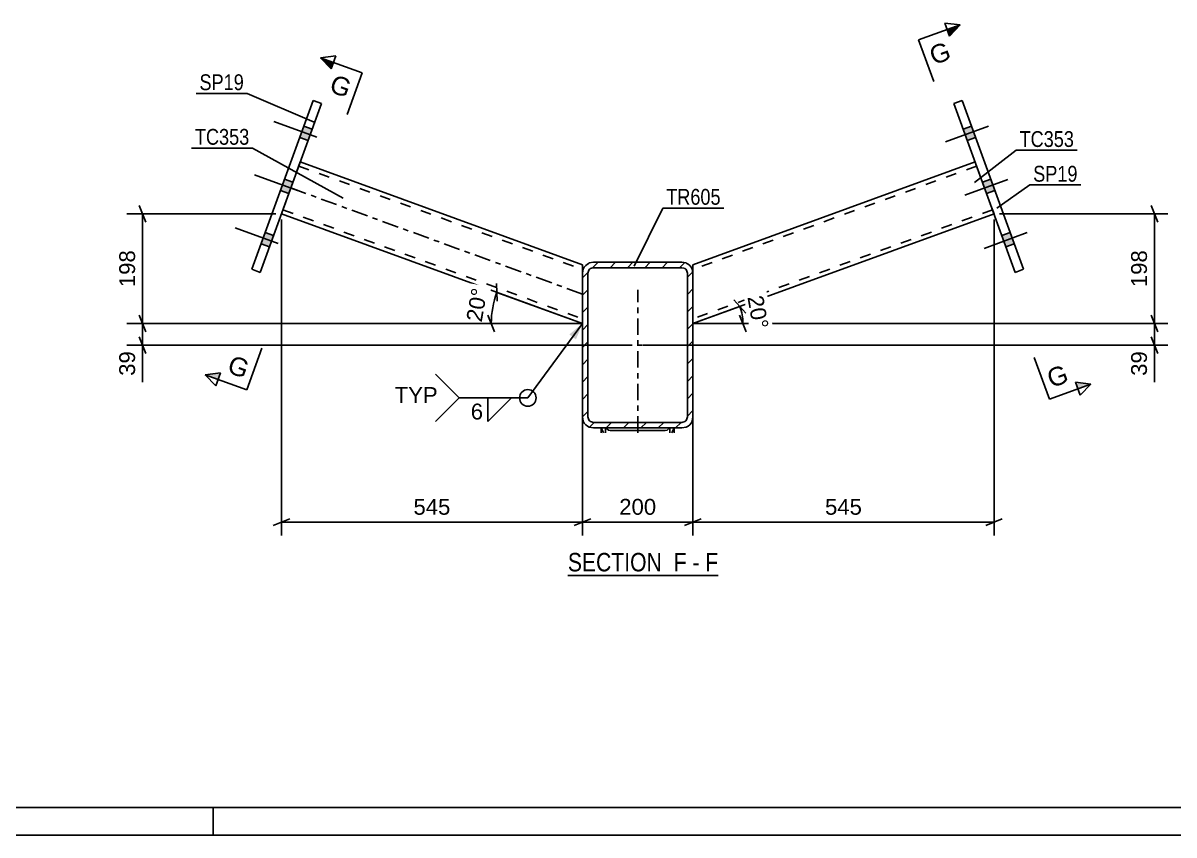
# Model space of a CAD drawing. Header units: millimetres. Extents: x -54 to 787, y -426 to 168.
# Drawn here: x 122.2 to 330.6, y -426 to -279 of the extents above; entities that cross this region are included whole.
import ezdxf

# ---------------------------------------------------------------- set-up
doc = ezdxf.new("R2010")
doc.units = ezdxf.units.MM
doc.linetypes.add('DXK_LINE_DOT2', pattern=[3.9198, 1.9599, -1.9599])
doc.linetypes.add('DXK_LINE_DOT3', pattern=[5.9187, 2.979, -0.9799, 0.9799, -0.9799])
doc.styles.add('Arial', font='ARIAL.TTF', dxfattribs={"height": 0.2})
doc.styles.add('Arial Narrow', font='ARIALN.TTF', dxfattribs={"height": 0.2})

# ---------------------------------------------------------------- blocks, each defined once
blk = doc.blocks.new('Unknown-761549023-1135')
at = {"color": 5, "linetype": 'Continuous'}
for p, q in [((-49.33, -420.97), (781.67, -420.97)), ((156.67, -425.97), (156.67, -420.97)), ((-54.33, -425.97), (786.67, -425.97))]:
    blk.add_line(p, q, dxfattribs=at)
blk = doc.blocks.new('Unknown-761549023-17 - 5801')
at = {"color": 6, "linetype": 'Continuous'}
blk.add_line((220.85, -379.01), (248.07, -379.01), dxfattribs=at)
at = {"color": 0, "linetype": 'Continuous'}
for points in [[(238.96, -378.26), (238.96, -374.76), (220.85, -374.76), (220.85, -378.26)], [(242.35, -378.26), (242.35, -374.76), (240.01, -374.76), (240.01, -378.26)], [(244.68, -378.26), (244.68, -374.76), (243.4, -374.76), (243.4, -378.26)], [(248.07, -378.26), (248.07, -374.76), (245.73, -374.76), (245.73, -378.26)]]:
    blk.add_wipeout(points, dxfattribs=at)
at = {"color": 7, "linetype": 'Continuous', "style": 'Arial Narrow'}
for s, p in [('SECTION ', (220.85, -378.26)), ('F', (240.01, -378.26)), ('F', (245.73, -378.26)), ('-', (243.4, -378.26))]:
    blk.add_text(s, height=3.34, dxfattribs=at).set_placement(p)
blk = doc.blocks.new('Part-761549023-5859 - 5801')
at = {"color": 2, "linetype": 'Continuous'}
for p, q in [((174.75, -293.05), (163.64, -323.59)), ((165.14, -324.14), (176.26, -293.6)), ((176.26, -293.6), (174.75, -293.05)), ((163.64, -323.59), (165.14, -324.14))]:
    blk.add_line(p, q, dxfattribs=at)
blk = doc.blocks.new('Bolt-761549023-5811 - 5801')
at = {"linetype": 'Continuous'}
for points in [[(294.65, -299.72), (293.9, -297.66), (292.4, -298.2), (293.15, -300.27)], [(294.65, -299.72), (293.9, -297.66), (292.4, -298.2), (293.15, -300.27)], [(294.65, -299.72), (293.9, -297.66), (292.4, -298.2), (293.15, -300.27)], [(298.16, -309.35), (297.41, -307.29), (295.9, -307.83), (296.66, -309.9)], [(298.16, -309.35), (297.41, -307.29), (295.9, -307.83), (296.66, -309.9)], [(301.67, -318.99), (300.91, -316.92), (299.41, -317.47), (300.16, -319.53)], [(301.67, -318.99), (300.91, -316.92), (299.41, -317.47), (300.16, -319.53)], [(301.67, -318.99), (300.91, -316.92), (299.41, -317.47), (300.16, -319.53)]]:
    blk.add_hatch(color=1, dxfattribs=at).paths.add_polyline_path(points)
at = {"color": 1, "linetype": 'Continuous'}
for p, q in [((297, -297.7), (289.2, -300.54)), ((297, -297.7), (289.2, -300.54)), ((297, -297.7), (289.2, -300.54)), ((293.9, -297.66), (292.4, -298.2)), ((293.9, -297.66), (292.4, -298.2)), ((293.9, -297.66), (292.4, -298.2)), ((294.65, -299.72), (293.15, -300.27)), ((294.65, -299.72), (293.15, -300.27)), ((294.65, -299.72), (293.15, -300.27)), ((300.51, -307.33), (292.71, -310.17)), ((300.51, -307.33), (292.71, -310.17)), ((297.41, -307.29), (295.9, -307.83)), ((297.41, -307.29), (295.9, -307.83)), ((298.16, -309.35), (296.66, -309.9)), ((298.16, -309.35), (296.66, -309.9)), ((304.02, -316.96), (296.22, -319.8)), ((304.02, -316.96), (296.22, -319.8)), ((304.02, -316.96), (296.22, -319.8)), ((300.91, -316.92), (299.41, -317.47)), ((300.91, -316.92), (299.41, -317.47)), ((300.91, -316.92), (299.41, -317.47)), ((301.67, -318.99), (300.16, -319.53)), ((301.67, -318.99), (300.16, -319.53)), ((301.67, -318.99), (300.16, -319.53))]:
    blk.add_line(p, q, dxfattribs=at)
blk = doc.blocks.new('Part-761549023-5825 - 5801')
at = {"color": 2, "linetype": 'Continuous'}
for p, q in [((292.23, -293.05), (290.72, -293.6)), ((290.72, -293.6), (301.84, -324.14)), ((303.34, -323.59), (292.23, -293.05)), ((301.84, -324.14), (303.34, -323.59))]:
    blk.add_line(p, q, dxfattribs=at)
blk = doc.blocks.new('Bolt-761549023-5840 - 5801')
at = {"linetype": 'Continuous'}
for points in [[(173.83, -300.27), (174.58, -298.2), (173.08, -297.66), (172.32, -299.72)], [(173.83, -300.27), (174.58, -298.2), (173.08, -297.66), (172.32, -299.72)], [(173.83, -300.27), (174.58, -298.2), (173.08, -297.66), (172.32, -299.72)], [(170.32, -309.9), (171.07, -307.83), (169.57, -307.29), (168.82, -309.35)], [(170.32, -309.9), (171.07, -307.83), (169.57, -307.29), (168.82, -309.35)], [(166.82, -319.53), (167.57, -317.47), (166.06, -316.92), (165.31, -318.99)], [(166.82, -319.53), (167.57, -317.47), (166.06, -316.92), (165.31, -318.99)], [(166.82, -319.53), (167.57, -317.47), (166.06, -316.92), (165.31, -318.99)]]:
    blk.add_hatch(color=1, dxfattribs=at).paths.add_polyline_path(points)
at = {"color": 1, "linetype": 'Continuous'}
for p, q in [((175.42, -299.68), (167.63, -296.84)), ((175.42, -299.68), (167.63, -296.84)), ((175.42, -299.68), (167.63, -296.84)), ((174.58, -298.2), (173.08, -297.66)), ((174.58, -298.2), (173.08, -297.66)), ((174.58, -298.2), (173.08, -297.66)), ((173.83, -300.27), (172.32, -299.72)), ((173.83, -300.27), (172.32, -299.72)), ((173.83, -300.27), (172.32, -299.72)), ((171.92, -309.31), (164.12, -306.47)), ((171.92, -309.31), (164.12, -306.47)), ((171.07, -307.83), (169.57, -307.29)), ((171.07, -307.83), (169.57, -307.29)), ((170.32, -309.9), (168.82, -309.35)), ((170.32, -309.9), (168.82, -309.35)), ((168.41, -318.94), (160.61, -316.11)), ((168.41, -318.94), (160.61, -316.11)), ((168.41, -318.94), (160.61, -316.11)), ((167.57, -317.47), (166.06, -316.92)), ((167.57, -317.47), (166.06, -316.92)), ((167.57, -317.47), (166.06, -316.92)), ((166.82, -319.53), (165.31, -318.99)), ((166.82, -319.53), (165.31, -318.99)), ((166.82, -319.53), (165.31, -318.99))]:
    blk.add_line(p, q, dxfattribs=at)
blk = doc.blocks.new('Part-761549023-5904 - 5801')
at = {"linetype": 'Continuous'}
h = blk.add_hatch(dxfattribs=at)
h.set_pattern_fill('', scale=0.7, style=0, pattern_type=0)
h.set_pattern_definition([(45, (223.4893, -350.297), (-1.57154, 1.57154), [])])
h.paths.add_polyline_path([(223.49, -324.3), (223.49, -350.3), (223.64, -351.06), (224.08, -351.71), (224.72, -352.14), (225.49, -352.3), (241.49, -352.3), (242.25, -352.14), (242.9, -351.71), (243.34, -351.06), (243.49, -350.3), (243.49, -324.3), (243.34, -323.53), (242.9, -322.88), (242.25, -322.45), (241.49, -322.3), (225.49, -322.3), (224.72, -322.45), (224.08, -322.88), (223.64, -323.53)])
h.paths.add_polyline_path([(224.78, -323.59), (225.11, -323.37), (225.49, -323.3), (241.49, -323.3), (241.87, -323.37), (242.2, -323.59), (242.41, -323.91), (242.49, -324.3), (242.49, -350.3), (242.41, -350.68), (242.2, -351), (241.87, -351.22), (241.49, -351.3), (225.49, -351.3), (225.11, -351.22), (224.78, -351), (224.57, -350.68), (224.49, -350.3), (224.49, -324.3), (224.57, -323.91)])
at = {"color": 2, "linetype": 'Continuous'}
for p, q in [((225.49, -322.3), (224.72, -322.45)), ((225.49, -322.3), (241.49, -322.3)), ((242.25, -322.45), (241.49, -322.3)), ((223.64, -323.53), (223.49, -324.3)), ((223.49, -350.3), (223.49, -324.3)), ((224.49, -324.3), (224.57, -323.91)), ((224.49, -350.3), (224.49, -324.3)), ((225.11, -323.37), (225.49, -323.3)), ((225.49, -323.3), (241.49, -323.3)), ((241.49, -323.3), (241.87, -323.37)), ((242.41, -323.91), (242.49, -324.3)), ((242.49, -350.3), (242.49, -324.3)), ((243.49, -324.3), (243.34, -323.53)), ((243.49, -350.3), (243.49, -324.3)), ((223.49, -350.3), (223.64, -351.06)), ((224.57, -350.68), (224.49, -350.3)), ((225.49, -351.3), (225.11, -351.22)), ((225.49, -351.3), (241.49, -351.3)), ((241.87, -351.22), (241.49, -351.3)), ((242.49, -350.3), (242.41, -350.68)), ((243.34, -351.06), (243.49, -350.3)), ((224.72, -352.14), (225.49, -352.3)), ((225.49, -352.3), (241.49, -352.3)), ((241.49, -352.3), (242.25, -352.14))]:
    blk.add_line(p, q, dxfattribs=at)
at = {"color": 7, "linetype": 'DXK_LINE_DOT3'}
for p, q in [((233.49, -347.3), (233.49, -327.3)), ((223.49, -337.3), (243.49, -337.3))]:
    blk.add_line(p, q, dxfattribs=at)
at = {"color": 2, "linetype": 'Continuous'}
for centre, radius, start, end in [((225.49, -324.3), 2, 112.5, 157.5), ((241.49, -324.3), 2, 22.5, 67.5), ((225.49, -324.3), 1, 112.5, 157.5), ((241.49, -324.3), 1, 22.5, 67.5), ((225.49, -350.3), 2, 202.5, 247.5), ((225.49, -350.3), 1, 202.5, 247.5), ((241.49, -350.3), 1, 292.5, 337.5), ((241.49, -350.3), 2, 292.5, 337.5)]:
    blk.add_arc(centre, radius, start, end, dxfattribs=at)
blk = doc.blocks.new('Part-761549023-5874 - 5801')
at = {"color": 7, "linetype": 'DXK_LINE_DOT3'}
blk.add_line((233.49, -353.17), (233.49, -345.01), dxfattribs=at)
at = {"color": 2, "linetype": 'Continuous'}
for p, q in [((226.89, -353.17), (226.89, -352.3)), ((226.98, -352.3), (227.01, -352.51)), ((227.01, -352.51), (227.31, -353.17)), ((227.92, -352.44), (227.86, -352.3)), ((228.18, -352.7), (227.92, -352.44)), ((228.49, -352.78), (228.18, -352.7)), ((228.49, -352.78), (238.49, -352.78)), ((238.8, -352.7), (238.49, -352.78)), ((239.05, -352.44), (238.8, -352.7)), ((239.12, -352.3), (239.05, -352.44)), ((239.67, -353.17), (239.97, -352.51)), ((239.97, -352.51), (240, -352.3)), ((240.09, -353.17), (240.09, -352.3))]:
    blk.add_line(p, q, dxfattribs=at)
at = {"color": 7, "linetype": 'DXK_LINE_DOT2'}
for p, q in [((226.89, -352.3), (226.98, -352.3)), ((226.98, -352.3), (227.86, -352.3)), ((227.69, -353.17), (227.69, -352.3)), ((240.09, -352.3), (239.12, -352.3)), ((239.29, -353.17), (239.29, -352.3))]:
    blk.add_line(p, q, dxfattribs=at)
blk = doc.blocks.new('Part-761549023-5893 - 5801')
at = {"color": 2, "linetype": 'Continuous'}
for p, q in [((294.57, -304.17), (243.49, -322.76)), ((297.99, -313.57), (243.49, -333.4)), ((243.49, -322.76), (243.49, -324.3))]:
    blk.add_line(p, q, dxfattribs=at)
at = {"color": 7, "linetype": 'DXK_LINE_DOT2'}
for p, q in [((297.99, -313.57), (294.57, -304.17)), ((294.84, -304.92), (243.49, -323.61)), ((297.72, -312.82), (243.49, -332.55)), ((243.49, -322.76), (243.49, -323.26)), ((243.49, -333.4), (243.49, -324.3))]:
    blk.add_line(p, q, dxfattribs=at)
blk = doc.blocks.new('Part-761549023-5925 - 5801')
at = {"color": 7, "linetype": 'DXK_LINE_DOT2'}
for p, q in [((172.41, -304.17), (168.99, -313.57)), ((172.13, -304.92), (223.49, -323.61)), ((169.26, -312.82), (223.49, -332.55)), ((223.49, -323.26), (223.49, -322.76)), ((223.49, -324.3), (223.49, -333.4))]:
    blk.add_line(p, q, dxfattribs=at)
at = {"color": 2, "linetype": 'Continuous'}
for p, q in [((223.49, -322.76), (172.41, -304.17)), ((168.99, -313.57), (223.49, -333.4)), ((223.49, -322.76), (223.49, -324.3))]:
    blk.add_line(p, q, dxfattribs=at)
at = {"color": 7, "linetype": 'DXK_LINE_DOT3'}
blk.add_line((223.49, -328.08), (170.7, -308.87), dxfattribs=at)
blk = doc.blocks.new('StraightDimension-761549023-16107 - 5801')
at = {"color": 7, "linetype": 'Continuous'}
for p, q in [((297.99, -314.57), (297.99, -371.76)), ((243.49, -334.4), (243.49, -371.76)), ((244.99, -368.76), (241.99, -369.96)), ((296.49, -369.96), (299.49, -368.76)), ((243.49, -369.36), (297.99, -369.36))]:
    blk.add_line(p, q, dxfattribs=at)
at = {"color": 0}
blk.add_wipeout([(274.68, -368.61), (274.68, -364.41), (266.8, -364.41), (266.8, -368.61)], dxfattribs=at)
at = {"color": 3, "style": 'Arial'}
blk.add_text('545', height=2.865, dxfattribs=at).set_placement((267.4, -368.01))
blk = doc.blocks.new('AngleDimension-761549023-16372 - 5801')
at = {"color": 7, "linetype": 'Continuous'}
for p, q in [((207.94, -326.15), (208.04, -329.38)), ((207.99, -327.76), (223.49, -333.4)), ((207.59, -334.9), (206.39, -331.9)), ((222.49, -333.4), (206.99, -333.4)), ((206.99, -333.4), (223.49, -333.4))]:
    blk.add_line(p, q, dxfattribs=at)
blk.add_arc((223.49, -333.4), 16.5, 160, 180, dxfattribs=at)
at = {"color": 0}
blk.add_wipeout([(206.99, -326.81), (202.85, -326.09), (201.59, -333.22), (205.73, -333.95)], dxfattribs=at)
at = {"color": 3, "style": 'Arial'}
blk.add_text('20°', height=2.865, rotation=80.0021, dxfattribs=at).set_placement((205.24, -333.26))
blk = doc.blocks.new('StraightDimension-761549023-16130 - 5801')
at = {"color": 7, "linetype": 'Continuous'}
for p, q in [((143.25, -331.9), (144.45, -334.9)), ((222.49, -333.4), (141, -333.4)), ((143.85, -337.3), (143.85, -333.4)), ((232.49, -337.3), (141, -337.3)), ((144.45, -338.8), (143.25, -335.8))]:
    blk.add_line(p, q, dxfattribs=at)
at = {"color": 0}
blk.add_wipeout([(143.1, -337.82), (138.9, -337.82), (138.9, -343.47), (143.1, -343.47)], dxfattribs=at)
at = {"color": 7, "linetype": 'Continuous'}
blk.add_line((143.85, -337.3), (143.85, -343.99), dxfattribs=at)
blk.add_line((143.85, -337.3), (143.85, -343.99), dxfattribs=at)
at = {"color": 3, "style": 'Arial'}
blk.add_text('39', height=2.865, rotation=90.0002, dxfattribs=at).set_placement((142.5, -342.87))
blk = doc.blocks.new('StraightDimension-761549023-16108 - 5801')
at = {"color": 7, "linetype": 'Continuous'}
for p, q in [((223.49, -334.4), (223.49, -371.76)), ((243.49, -334.4), (243.49, -371.76)), ((224.99, -368.76), (221.99, -369.96)), ((241.99, -369.96), (244.99, -368.76)), ((223.49, -369.36), (243.49, -369.36))]:
    blk.add_line(p, q, dxfattribs=at)
at = {"color": 0}
blk.add_wipeout([(237.42, -368.61), (237.42, -364.41), (229.55, -364.41), (229.55, -368.61)], dxfattribs=at)
at = {"color": 3, "style": 'Arial'}
blk.add_text('200', height=2.865, dxfattribs=at).set_placement((230.15, -368.01))
blk = doc.blocks.new('StraightDimension-761549023-16109 - 5801')
at = {"color": 7, "linetype": 'Continuous'}
for p, q in [((168.99, -314.57), (168.99, -371.76)), ((223.49, -334.4), (223.49, -371.76)), ((170.49, -368.76), (167.49, -369.96)), ((221.99, -369.96), (224.99, -368.76)), ((168.99, -369.36), (223.49, -369.36))]:
    blk.add_line(p, q, dxfattribs=at)
at = {"color": 0}
blk.add_wipeout([(200.17, -368.61), (200.17, -364.41), (192.3, -364.41), (192.3, -368.61)], dxfattribs=at)
at = {"color": 3, "style": 'Arial'}
blk.add_text('545', height=2.865, dxfattribs=at).set_placement((192.9, -368.01))
blk = doc.blocks.new('StraightDimension-761549023-16129 - 5801')
at = {"color": 7, "linetype": 'Continuous'}
for p, q in [((144.45, -315.07), (143.25, -312.07)), ((167.99, -313.57), (141, -313.57)), ((143.85, -333.4), (143.85, -313.57)), ((143.25, -331.9), (144.45, -334.9)), ((222.49, -333.4), (141, -333.4))]:
    blk.add_line(p, q, dxfattribs=at)
at = {"color": 0}
blk.add_wipeout([(143.1, -319.55), (138.9, -319.55), (138.9, -327.42), (143.1, -327.42)], dxfattribs=at)
at = {"color": 3, "style": 'Arial'}
blk.add_text('198', height=2.865, rotation=90.0002, dxfattribs=at).set_placement((142.5, -326.82))
blk = doc.blocks.new('StraightDimension-761549023-16249 - 5801')
at = {"color": 7, "linetype": 'Continuous'}
for p, q in [((327.63, -315.07), (326.43, -312.07)), ((298.99, -313.57), (329.43, -313.57)), ((327.03, -333.4), (327.03, -313.57)), ((326.43, -331.9), (327.63, -334.9)), ((244.49, -333.4), (329.43, -333.4))]:
    blk.add_line(p, q, dxfattribs=at)
at = {"color": 0}
blk.add_wipeout([(326.28, -319.55), (322.08, -319.55), (322.08, -327.42), (326.28, -327.42)], dxfattribs=at)
at = {"color": 3, "style": 'Arial'}
blk.add_text('198', height=2.865, rotation=90.0002, dxfattribs=at).set_placement((325.68, -326.82))
blk = doc.blocks.new('StraightDimension-761549023-16250 - 5801')
at = {"color": 7, "linetype": 'Continuous'}
for p, q in [((326.43, -331.9), (327.63, -334.9)), ((244.49, -333.4), (329.43, -333.4)), ((327.03, -337.3), (327.03, -333.4)), ((234.49, -337.3), (329.43, -337.3)), ((327.63, -338.8), (326.43, -335.8))]:
    blk.add_line(p, q, dxfattribs=at)
at = {"color": 0}
blk.add_wipeout([(326.28, -337.82), (322.08, -337.82), (322.08, -343.47), (326.28, -343.47)], dxfattribs=at)
at = {"color": 7, "linetype": 'Continuous'}
blk.add_line((327.03, -337.3), (327.03, -343.99), dxfattribs=at)
blk.add_line((327.03, -337.3), (327.03, -343.99), dxfattribs=at)
at = {"color": 3, "style": 'Arial'}
blk.add_text('39', height=2.865, rotation=90.0002, dxfattribs=at).set_placement((325.68, -342.87))
blk = doc.blocks.new('AngleDimension-761549023-16374 - 5801')
at = {"color": 7, "linetype": 'Continuous'}
for p, q in [((250.9, -329.11), (253.06, -331.52)), ((251.98, -330.31), (243.49, -333.4)), ((244.43, -333.06), (251.98, -330.31)), ((253.12, -334.9), (251.92, -331.9)), ((252.52, -333.4), (243.49, -333.4))]:
    blk.add_line(p, q, dxfattribs=at)
blk.add_arc((243.49, -333.4), 9.04, 360, 20, dxfattribs=at)
at = {"color": 0}
blk.add_wipeout([(253.9, -335.25), (258.04, -334.52), (256.78, -327.38), (252.64, -328.11)], dxfattribs=at)
at = {"color": 3, "style": 'Arial'}
blk.add_text('20°', height=2.865, rotation=-80.0021, dxfattribs=at).set_placement((253.34, -328.6))
blk = doc.blocks.new('SectionMark-761549023-6004 - 5801')
at = {"color": 6, "linetype": 'Continuous'}
for p, q in [((176.09, -285.29), (178.86, -284.97)), ((157.12, -344.7), (155.2, -342.67))]:
    blk.add_line(p, q, dxfattribs=at)
at = {"color": 0, "linetype": 'Continuous'}
for points in [[(180.87, -292.62), (182.06, -289.33), (178.65, -288.09), (177.46, -291.38)], [(162.38, -343.42), (163.57, -340.13), (160.16, -338.89), (158.97, -342.18)]]:
    blk.add_wipeout(points, dxfattribs=at)
at = {"linetype": 'Continuous'}
for points in [[(178.43, -286.15), (178.01, -287.32), (176.09, -285.29)], [(157.98, -342.35), (157.55, -343.53), (155.2, -342.67)]]:
    blk.add_hatch(color=6, dxfattribs=at).paths.add_polyline_path(points)
at = {"color": 6, "linetype": 'Continuous'}
for p, q in [((183.6, -288.03), (176.09, -285.29)), ((176.09, -285.29), (178.01, -287.32)), ((178.01, -287.32), (178.86, -284.97)), ((183.6, -288.03), (180.87, -295.55)), ((162.72, -345.41), (165.45, -337.89)), ((155.2, -342.67), (157.98, -342.35)), ((162.72, -345.41), (155.2, -342.67)), ((157.98, -342.35), (157.12, -344.7))]:
    blk.add_line(p, q, dxfattribs=at)
at = {"color": 3, "linetype": 'Continuous', "style": 'Arial'}
for p in [(177.46, -291.38), (158.97, -342.18)]:
    blk.add_text('G', height=3.34, rotation=-20.002, dxfattribs=at).set_placement(p)
blk = doc.blocks.new('Mark-761549023-5821 - 5801')
at = {"color": 0}
blk.add_wipeout([(313.12, -307.73), (313.12, -304.73), (305.08, -304.73), (305.08, -307.73)], dxfattribs=at)
blk.add_wipeout([(313.12, -307.73), (313.12, -304.73), (305.08, -304.73), (305.08, -307.73)], dxfattribs=at)
at = {"color": 30, "linetype": 'Continuous'}
for p, q in [((298.53, -312.52), (304.48, -308.33)), ((304.48, -308.33), (313.72, -308.33))]:
    blk.add_line(p, q, dxfattribs=at)
at = {"color": 3, "style": 'Arial Narrow'}
blk.add_text('SP19', height=2.863, dxfattribs=at).set_placement((305.08, -307.73))
blk = doc.blocks.new('Mark-761549023-5855 - 5801')
at = {"color": 0}
blk.add_wipeout([(162.2, -291.17), (162.2, -288.17), (154.16, -288.17), (154.16, -291.17)], dxfattribs=at)
blk.add_wipeout([(162.2, -291.17), (162.2, -288.17), (154.16, -288.17), (154.16, -291.17)], dxfattribs=at)
at = {"color": 30, "linetype": 'Continuous'}
for p in [(153.56, -291.77), (174.9, -296.94)]:
    blk.add_line(p, (162.8, -291.77), dxfattribs=at)
at = {"color": 3, "style": 'Arial Narrow'}
blk.add_text('SP19', height=2.863, dxfattribs=at).set_placement((154.16, -291.17))
blk = doc.blocks.new('Mark-761549023-5889 - 5801')
at = {"color": 0}
blk.add_wipeout([(312.47, -301.45), (312.47, -298.45), (302.61, -298.45), (302.61, -301.45)], dxfattribs=at)
blk.add_wipeout([(312.47, -301.45), (312.47, -298.45), (302.61, -298.45), (302.61, -301.45)], dxfattribs=at)
at = {"color": 30, "linetype": 'Continuous'}
for p, q in [((294.45, -307.88), (302.01, -302.05)), ((302.01, -302.05), (313.07, -302.05))]:
    blk.add_line(p, q, dxfattribs=at)
at = {"color": 3, "style": 'Arial Narrow'}
blk.add_text('TC353', height=2.863, dxfattribs=at).set_placement((302.61, -301.45))
blk = doc.blocks.new('Mark-761549023-5900 - 5801')
at = {"color": 0}
blk.add_wipeout([(248.51, -311.91), (248.51, -308.91), (238.65, -308.91), (238.65, -311.91)], dxfattribs=at)
blk.add_wipeout([(248.51, -311.91), (248.51, -308.91), (238.65, -308.91), (238.65, -311.91)], dxfattribs=at)
at = {"color": 30, "linetype": 'Continuous'}
for p, q in [((232.87, -323.01), (238.05, -312.51)), ((238.05, -312.51), (249.11, -312.51))]:
    blk.add_line(p, q, dxfattribs=at)
at = {"color": 3, "style": 'Arial Narrow'}
blk.add_text('TR605', height=2.863, dxfattribs=at).set_placement((238.65, -311.91))
blk = doc.blocks.new('Mark-761549023-5921 - 5801')
at = {"color": 0}
blk.add_wipeout([(163.19, -301.05), (163.19, -298.05), (153.33, -298.05), (153.33, -301.05)], dxfattribs=at)
blk.add_wipeout([(163.19, -301.05), (163.19, -298.05), (153.33, -298.05), (153.33, -301.05)], dxfattribs=at)
at = {"color": 30, "linetype": 'Continuous'}
for p in [(152.73, -301.65), (180.16, -310.72)]:
    blk.add_line(p, (163.79, -301.65), dxfattribs=at)
at = {"color": 3, "style": 'Arial Narrow'}
blk.add_text('TC353', height=2.863, dxfattribs=at).set_placement((153.33, -301.05))
blk = doc.blocks.new('SectionMark-761549023-6002 - 5801')
at = {"color": 6, "linetype": 'Continuous'}
for p, q in [((289.09, -279.02), (291.87, -279.34)), ((315.53, -344.36), (313.61, -346.39))]:
    blk.add_line(p, q, dxfattribs=at)
at = {"color": 0, "linetype": 'Continuous'}
for points in [[(290.49, -285.43), (289.3, -282.14), (285.89, -283.38), (287.08, -286.67)], [(311.77, -343.87), (310.57, -340.58), (307.16, -341.82), (308.36, -345.11)]]:
    blk.add_wipeout(points, dxfattribs=at)
at = {"linetype": 'Continuous'}
for points in [[(289.94, -281.37), (289.52, -280.19), (291.87, -279.34)], [(313.18, -345.22), (312.76, -344.04), (315.53, -344.36)]]:
    blk.add_hatch(color=6, dxfattribs=at).paths.add_polyline_path(points)
at = {"color": 6, "linetype": 'Continuous'}
for p, q in [((289.94, -281.37), (289.09, -279.02)), ((284.35, -282.08), (291.87, -279.34)), ((291.87, -279.34), (289.94, -281.37)), ((284.35, -282.08), (287.08, -289.59)), ((308.01, -347.1), (305.28, -339.58)), ((308.01, -347.1), (315.53, -344.36)), ((315.53, -344.36), (312.76, -344.04)), ((312.76, -344.04), (313.61, -346.39))]:
    blk.add_line(p, q, dxfattribs=at)
at = {"color": 3, "linetype": 'Continuous', "style": 'Arial'}
for p in [(287.08, -286.67), (308.36, -345.11)]:
    blk.add_text('G', height=3.34, rotation=20.002, dxfattribs=at).set_placement(p)
blk = doc.blocks.new('WeldMark-761549023-16375 - 5801')
at = {"linetype": 'Continuous'}
blk.add_hatch(color=30, dxfattribs=at).paths.add_polyline_path([(221.11, -335.38), (223.49, -333.4), (222.32, -336.27)])
at = {"color": 30, "linetype": 'Continuous'}
blk.add_line((223.49, -333.4), (213.6, -346.87), dxfattribs=at)
at = {"color": 3, "linetype": 'Continuous'}
for q in [(196.89, -342.59), (196.89, -351.16)]:
    blk.add_line((201.17, -346.87), q, dxfattribs=at)
for start, end in [(90, 270), (270, 90)]:
    blk.add_arc((213.6, -346.87), 1.5, start, end, dxfattribs=at)
at = {"color": 0}
blk.add_wipeout([(205.7, -350.97), (205.7, -347.57), (203.07, -347.57), (203.07, -350.97)], dxfattribs=at)
at = {"color": 30, "linetype": 'Continuous'}
blk.add_line((201.17, -346.87), (213.6, -346.87), dxfattribs=at)
at = {"color": 3, "linetype": 'Continuous'}
for p, q in [((206.35, -346.87), (210.64, -346.87)), ((210.64, -346.87), (206.35, -351.16)), ((206.35, -351.16), (206.35, -346.87))]:
    blk.add_line(p, q, dxfattribs=at)
at = {"color": 3, "style": 'Arial'}
blk.add_text('6', height=2.87, dxfattribs=at).set_placement((203.27, -350.77))
at = {"color": 0, "linetype": 'Continuous'}
blk.add_wipeout([(197.27, -347.77), (197.27, -344.77), (189.5, -344.77), (189.5, -347.77)], dxfattribs=at)
blk.add_wipeout([(197.27, -347.77), (197.27, -344.77), (189.5, -344.77), (189.5, -347.77)], dxfattribs=at)
at = {"color": 3, "linetype": 'Continuous', "style": 'Arial'}
blk.add_text('TYP', height=2.865, dxfattribs=at).set_placement((189.5, -347.77))

msp = doc.modelspace()

# ---------------------------------------------------------------- block references
for name in ['Unknown-761549023-1135', 'Part-761549023-5859 - 5801', 'Part-761549023-5825 - 5801', 'Bolt-761549023-5840 - 5801', 'Bolt-761549023-5811 - 5801', 'Part-761549023-5925 - 5801', 'Part-761549023-5893 - 5801', 'Part-761549023-5904 - 5801', 'Part-761549023-5874 - 5801']:
    msp.add_blockref(name, (0, 0))

# ---------------------------------------------------------------- next in the draw order: block references
for name in ['StraightDimension-761549023-16107 - 5801', 'AngleDimension-761549023-16372 - 5801', 'Unknown-761549023-17 - 5801']:
    msp.add_blockref(name, (0, 0))

# ---------------------------------------------------------------- next in the draw order: block references
msp.add_blockref('StraightDimension-761549023-16130 - 5801', (0, 0))

# ---------------------------------------------------------------- next in the draw order: block references
msp.add_blockref('StraightDimension-761549023-16108 - 5801', (0, 0))

# ---------------------------------------------------------------- next in the draw order: block references
for name in ['StraightDimension-761549023-16249 - 5801', 'StraightDimension-761549023-16109 - 5801']:
    msp.add_blockref(name, (0, 0))

# ---------------------------------------------------------------- next in the draw order: block references
for name in ['Mark-761549023-5821 - 5801', 'Mark-761549023-5900 - 5801', 'StraightDimension-761549023-16129 - 5801', 'StraightDimension-761549023-16250 - 5801']:
    msp.add_blockref(name, (0, 0))

# ---------------------------------------------------------------- next in the draw order: block references
for name in ['SectionMark-761549023-6004 - 5801', 'Mark-761549023-5889 - 5801', 'AngleDimension-761549023-16374 - 5801', 'WeldMark-761549023-16375 - 5801']:
    msp.add_blockref(name, (0, 0))

# ---------------------------------------------------------------- next in the draw order: block references
for name in ['SectionMark-761549023-6002 - 5801', 'Mark-761549023-5855 - 5801', 'Mark-761549023-5921 - 5801']:
    msp.add_blockref(name, (0, 0))

doc.saveas('drawing.dxf')
